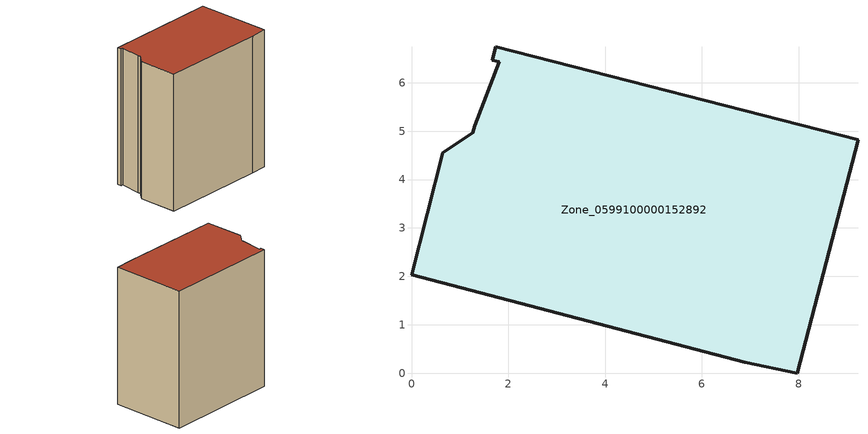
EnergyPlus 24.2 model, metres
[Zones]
Zone_0599100000152892
 floor ground (C_G): 1.3,5.11 1.82,6.43 1.67,6.47 1.74,6.74 9.22,4.82 7.97,0 6.89,0.22 0,2.03 0.65,4.55 1.27,4.97 z0
 wall outside (C_F): 6.89,0.22 7.97,0 9.22,4.82 1.74,6.74 1.67,6.47 1.82,6.43 1.3,5.11 1.27,4.97 0.65,4.55 0,2.03 6.89,0.22 z0:9.15
 roof outside (C_R): 1.82,6.43 1.3,5.11 1.27,4.97 0.65,4.55 0,2.03 6.89,0.22 7.97,0 9.22,4.82 1.74,6.74 1.67,6.47 z9.15
[BUILDING]
Pand.0599100000152892: North Axis=0; Terrain=City; Loads Convergence Tolerance Value=0.04; Temperature Convergence Tolerance Value=0.4; Solar Distribution=FullExterior; Maximum Number of Warmup Days=25; Minimum Number of Warmup Days=1
[Site:Location]
Rotterdam.The.Hague.AP_ZH_NLD Design_Conditions: Latitude=51.96; Longitude=4.45; Time Zone=1; Elevation=-4.5
[SITE:GROUNDTEMPERATURE:BUILDINGSURFACE]
18, 18, 18, 18, 18, 18, 18, 18, 18, 18, 18, 18
[MATERIAL] Thermal Absorptance=0.9; Solar Absorptance=0.7; Visible Absorptance=0.7
Name | Roughness | Thickness | Conductivity | Density | Specific Heat
G.TI.1946 | MediumSmooth | 0.15 | 1 | 540 | 1210
F.TI.1946 | Rough | 0.3 | 0.857143 | 1920 | 840
R.TI.1946 | MediumRough | 0.2 | 0.1 | 1500 | 1000
[CONSTRUCTION]
C_G: G.TI.1946
C_F: F.TI.1946
C_R: R.TI.1946
[ZONE]
Zone_0599100000152892: Type=1; Multiplier=1; Ceiling Height=Autocalculate; Volume=Autocalculate; Floor Area=autocalculate; Part of Total Floor Area=Yes
[ZONEINFILTRATION:DESIGNFLOWRATE]
Infil_Zone_0599100000152892: Zone or ZoneList or Space or SpaceList=Zone_0599100000152892; Schedule=AlwaysOn; Design Flow Rate Calculation Method=Flow/Area; Flow Rate per Floor Area=0.003; Constant Term Coefficient=1; Temperature Term Coefficient=0; Velocity Term Coefficient=0; Velocity Squared Term Coefficient=0
[HVACTEMPLATE:ZONE:IDEALLOADSAIRSYSTEM]
Zone_0599100000152892: Maximum Heating Supply Air Temperature=50; Minimum Cooling Supply Air Temperature=13; Maximum Heating Supply Air Humidity Ratio=0.0156; Minimum Cooling Supply Air Humidity Ratio=0.0077; Heating Limit=NoLimit; Cooling Limit=NoLimit; Dehumidification Control Type=ConstantSensibleHeatRatio; Cooling Sensible Heat Ratio=0.7; Dehumidification Setpoint=60; Humidification Control Type=None; Humidification Setpoint=30; Outdoor Air Method=None; Outdoor Air Flow Rate per Person=0.00944; Outdoor Air Flow Rate per Zone Floor Area=0; Outdoor Air Flow Rate per Zone=0; Demand Controlled Ventilation Type=None; Outdoor Air Economizer Type=NoEconomizer; Heat Recovery Type=None; Sensible Heat Recovery Effectiveness=0.7; Latent Heat Recovery Effectiveness=0.65
[ZONECONTROL:THERMOSTAT]
ThermostatControl_Zone_0599100000152892: Zone or ZoneList=Zone_0599100000152892; Control Type Schedule=DualSetpointControlType; Control 1=Thermostat_Zone_0599100000152892; Temperature Difference Between Cutout And Setpoint=0
[THERMOSTATSETPOINT:DUALSETPOINT]
Thermostat_Zone_0599100000152892: Heating Setpoint Temperature Schedule=HeatingSetpoint_Zone_0599100000152892; Cooling Setpoint Temperature Schedule=CoolingSetpoint_Zone_0599100000152892
[SCHEDULE:COMPACT]
HeatingSetpoint_Zone_0599100000152892: Through: 12/31, For: AllDays, Until: 24:00, 21
CoolingSetpoint_Zone_0599100000152892: Through: 12/31, For: AllDays, Until: 24:00, 24
DualSetpointControlType: Through: 12/31, For: AllDays, Until: 24:00, 4
AlwaysOn: Through: 12/31, For: AllDays, Until: 24:00, 1
